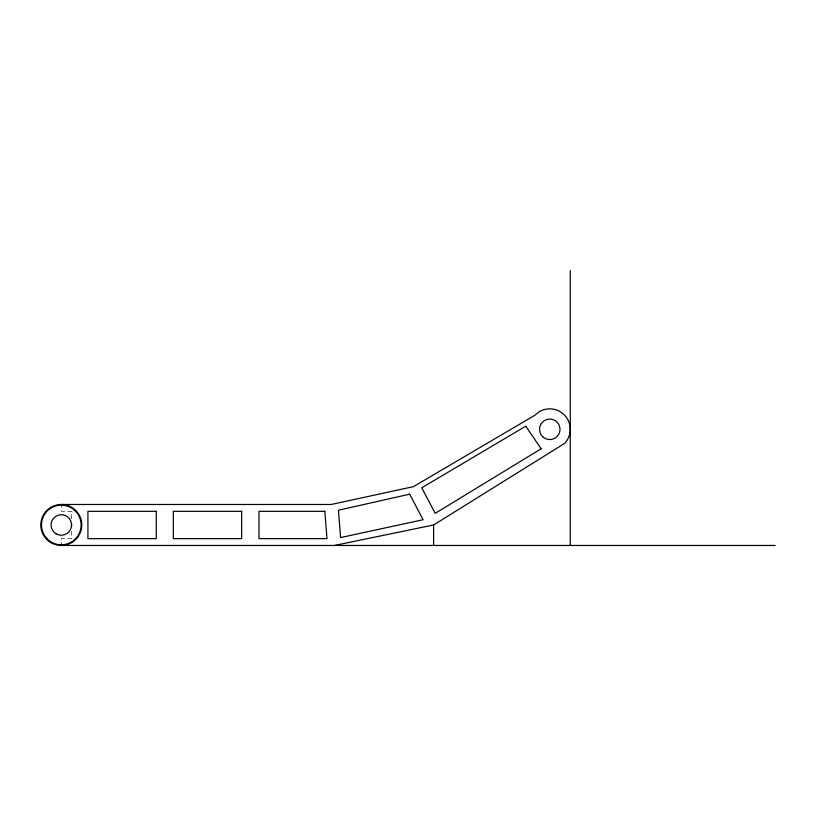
<?xml version="1.0" encoding="UTF-8"?>
<svg xmlns="http://www.w3.org/2000/svg" width="816" height="816" viewBox="0 0 816 816"><rect width="100%" height="100%" fill="white"/><g stroke="black" fill="none" stroke-linecap="round" stroke-linejoin="round"><path stroke-width="0.61" stroke-dasharray="4.08 3.06" d="M71.543 518.762L71.543 511.316L61.292 511.316L61.292 504.482M71.543 531.185L71.543 538.642L61.292 538.642L61.292 545.465"/><path stroke-width="1.22" d="M334.356 545.465L433.622 524.974L564.662 443.394A20.492 20.492 0 0 0 539.019 411.876L534.868 415.252L413.416 486.662L331.143 504.482L61.292 504.482M61.292 545.465L775.2 545.465M570.251 270.535L570.251 545.465M433.622 524.974L433.622 545.465M71.543 523.729L71.543 526.218M541.161 448.769L435.203 513.346L421.739 487.805L525.739 426.176L541.161 448.769M409.652 494.18L338.446 510.245L340.588 537.571L423.127 519.721L409.652 494.18M156.254 511.316L87.934 511.316L87.934 538.642L156.254 538.642L156.254 511.316M241.648 511.316L173.329 511.316L173.329 538.642L241.648 538.642L241.648 511.316M324.829 511.316L258.998 511.316L258.998 538.642L326.971 538.642L324.829 511.316M542.732 436.774A10.251 10.251 0 0 0 559.735 431.695A10.251 10.251 0 0 0 546.832 419.506A10.251 10.251 0 0 0 542.732 436.774M46.808 539.468A20.492 20.492 0 0 0 81.09 530.278A20.492 20.492 0 0 0 55.988 505.175A20.492 20.492 0 0 0 46.808 539.468M56.171 533.848A10.251 10.251 0 0 0 71.543 524.974A10.251 10.251 0 0 0 56.171 516.1A10.251 10.251 0 0 0 56.171 533.848M47.287 538.988A19.808 19.808 0 0 0 80.427 530.104A19.808 19.808 0 0 0 56.171 505.838A19.808 19.808 0 0 0 47.287 538.988"/></g></svg>
